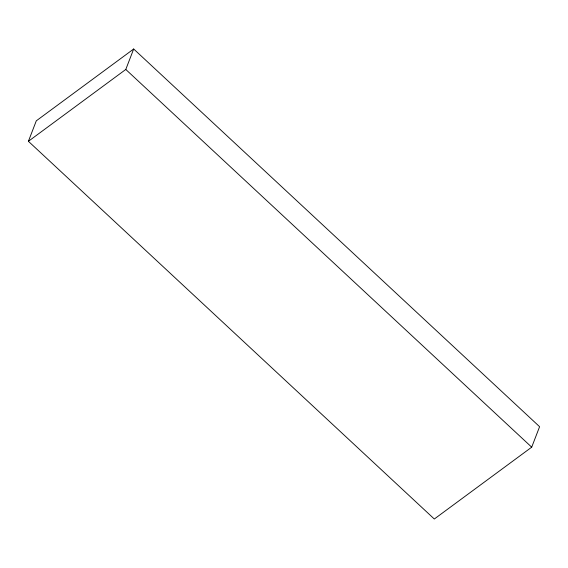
<?xml version="1.0" encoding="UTF-8"?>
<svg xmlns="http://www.w3.org/2000/svg" width="568" height="568" viewBox="0 0 568 568"><rect width="100%" height="100%" fill="white"/><g stroke="black" fill="none" stroke-linecap="round" stroke-linejoin="round"><path stroke-width="0.85" d="M28.4 141.297L36.295 120.828L133.686 48.99L539.6 426.703L531.705 447.172L434.314 519.01L28.4 141.297L125.784 69.459L133.686 48.99M125.784 69.459L531.705 447.172"/></g></svg>
